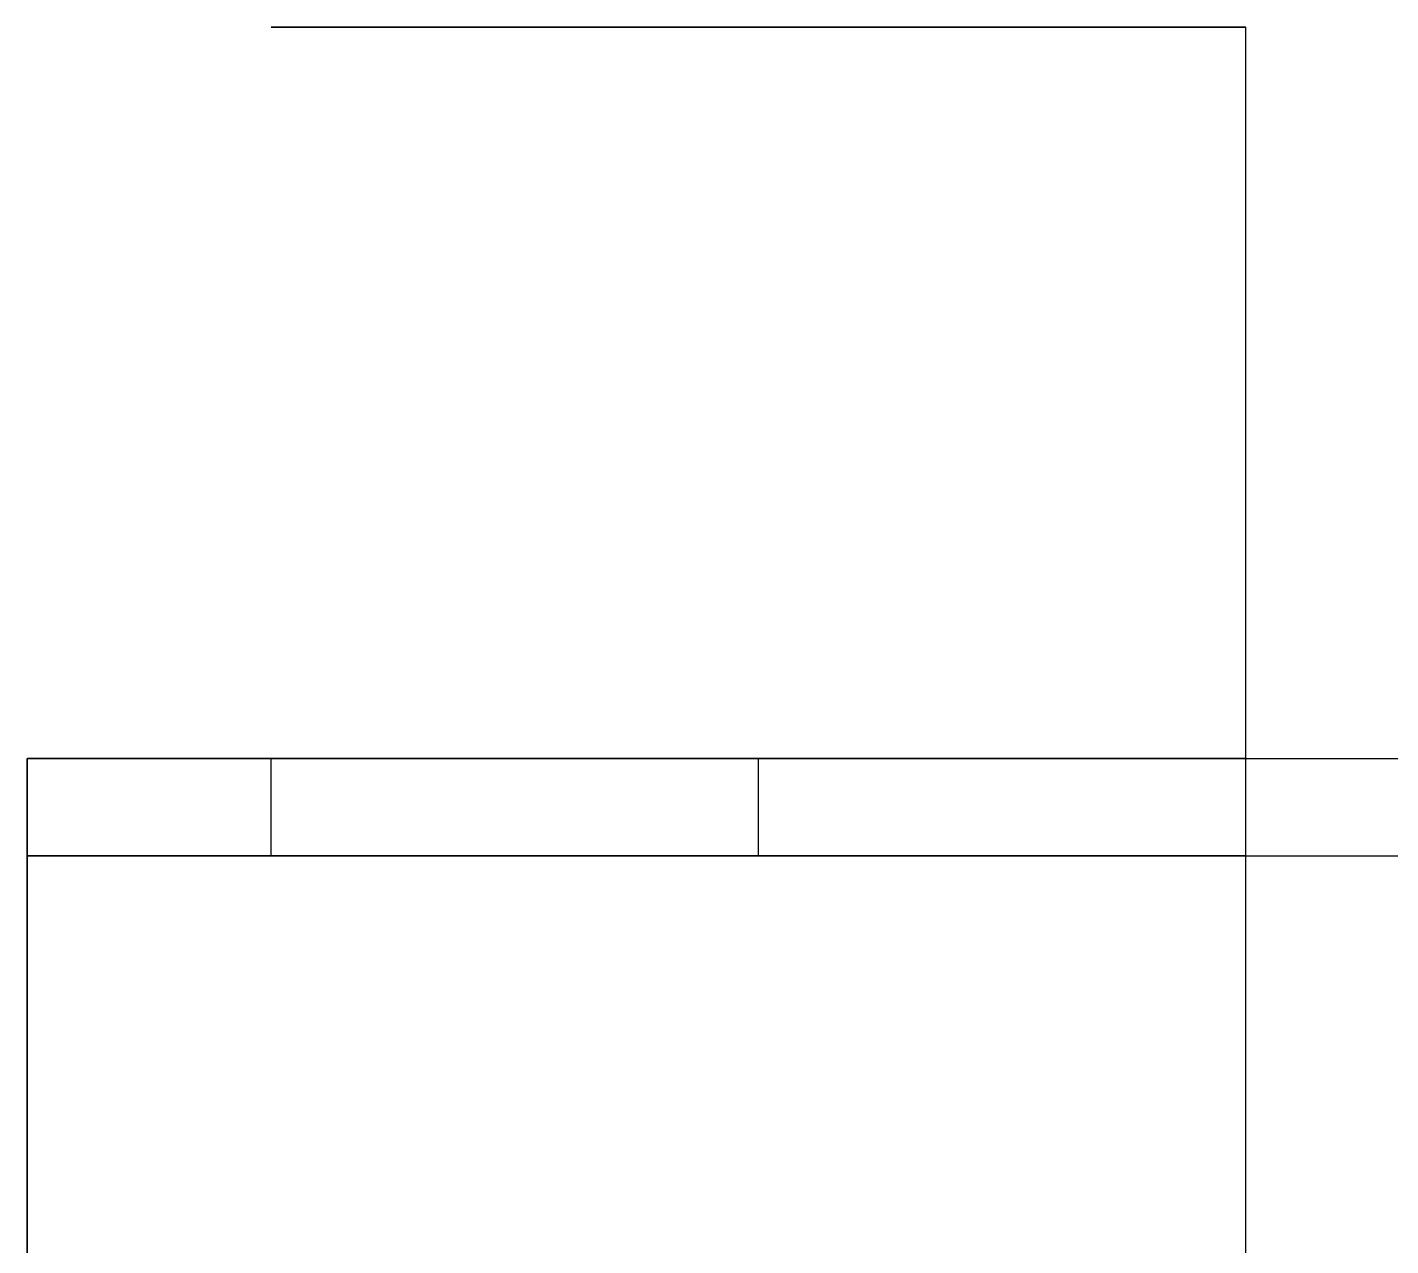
# Model space of a CAD drawing. Header units: millimetres. Extents: x 420 to 781, y -50 to 250.
# Drawn here: x 420 to 447.97, y 225 to 250 of the extents above; entities that cross this region are included whole.
import ezdxf

# ---------------------------------------------------------------- set-up
doc = ezdxf.new("R2010")
doc.units = ezdxf.units.MM
doc.header["$MEASUREMENT"] = 0
doc.layers.add('Default', color=178, linetype='Continuous', true_color=0x000000)

msp = doc.modelspace()

# ---------------------------------------------------------------- linework, layer by layer
at = {"layer": 'Default'}
for p, q in [((425.014, 250, -25.52), (425.002, 250, -25.174)), ((425.002, 250, -25.174), (425.002, 250, -24.826)), ((425.002, 250, -24.826), (425.014, 250, -24.48)), ((425.038, 250, -25.867), (425.014, 250, -25.52)), ((425.014, 250, -24.48), (425.038, 250, -24.133)), ((425.074, 250, -26.212), (425.038, 250, -25.867)), ((425.038, 250, -24.133), (425.074, 250, -23.788)), ((425.122, 250, -26.556), (425.074, 250, -26.212)), ((425.074, 250, -23.788), (425.122, 250, -23.444)), ((425.182, 250, -26.898), (425.122, 250, -26.556)), ((425.122, 250, -23.444), (425.182, 250, -23.102)), ((425.253, 250, -27.237), (425.182, 250, -26.898)), ((425.182, 250, -23.102), (425.253, 250, -22.763)), ((425.337, 250, -27.574), (425.253, 250, -27.237)), ((425.253, 250, -22.763), (425.337, 250, -22.426)), ((425.432, 250, -27.908), (425.337, 250, -27.574)), ((425.337, 250, -22.426), (425.432, 250, -22.092)), ((425.539, 250, -28.238), (425.432, 250, -27.908)), ((425.432, 250, -22.092), (425.539, 250, -21.762)), ((425.657, 250, -28.565), (425.539, 250, -28.238)), ((425.539, 250, -21.762), (425.657, 250, -21.435)), ((425.786, 250, -28.887), (425.657, 250, -28.565)), ((425.657, 250, -21.435), (425.786, 250, -21.113)), ((425.927, 250, -29.204), (425.786, 250, -28.887)), ((425.786, 250, -21.113), (425.927, 250, -20.796)), ((426.078, 250, -29.517), (425.927, 250, -29.204)), ((425.927, 250, -20.796), (426.078, 250, -20.483)), ((426.24, 250, -29.824), (426.078, 250, -29.517)), ((426.078, 250, -20.483), (426.24, 250, -20.176)), ((426.413, 250, -30.125), (426.24, 250, -29.824)), ((426.24, 250, -20.176), (426.413, 250, -19.875)), ((426.596, 250, -30.42), (426.413, 250, -30.125)), ((426.413, 250, -19.875), (426.596, 250, -19.58)), ((426.789, 250, -30.708), (426.596, 250, -30.42)), ((426.596, 250, -19.58), (426.789, 250, -19.292)), ((426.992, 250, -30.99), (426.789, 250, -30.708)), ((426.789, 250, -19.292), (426.992, 250, -19.01)), ((427.205, 250, -31.264), (426.992, 250, -30.99)), ((426.992, 250, -19.01), (427.205, 250, -18.736)), ((427.427, 250, -31.531), (427.205, 250, -31.264)), ((427.205, 250, -18.736), (427.427, 250, -18.469)), ((427.658, 250, -31.79), (427.427, 250, -31.531)), ((427.427, 250, -18.469), (427.658, 250, -18.21)), ((427.898, 250, -32.04), (427.658, 250, -31.79)), ((427.658, 250, -18.21), (427.898, 250, -17.96)), ((428.147, 250, -32.283), (427.898, 250, -32.04)), ((427.898, 250, -17.96), (428.147, 250, -17.717)), ((428.404, 250, -32.516), (428.147, 250, -32.283)), ((428.147, 250, -17.717), (428.404, 250, -17.484)), ((428.669, 250, -32.74), (428.404, 250, -32.516)), ((428.404, 250, -17.484), (428.669, 250, -17.26)), ((428.941, 250, -32.955), (428.669, 250, -32.74)), ((428.669, 250, -17.26), (428.941, 250, -17.045)), ((429.221, 250, -33.161), (428.941, 250, -32.955)), ((428.941, 250, -17.045), (429.221, 250, -16.839)), ((429.508, 250, -33.357), (429.221, 250, -33.161)), ((429.221, 250, -16.839), (429.508, 250, -16.643)), ((429.801, 250, -33.542), (429.508, 250, -33.357)), ((429.508, 250, -16.643), (429.801, 250, -16.458)), ((430.101, 250, -33.718), (429.801, 250, -33.542)), ((429.801, 250, -16.458), (430.101, 250, -16.282)), ((430.406, 250, -33.882), (430.101, 250, -33.718)), ((430.101, 250, -16.282), (430.406, 250, -16.118)), ((430.717, 250, -34.036), (430.406, 250, -33.882)), ((430.406, 250, -16.118), (430.717, 250, -15.964)), ((431.033, 250, -34.18), (430.717, 250, -34.036)), ((430.717, 250, -15.964), (431.033, 250, -15.82)), ((431.354, 250, -34.312), (431.033, 250, -34.18)), ((431.033, 250, -15.82), (431.354, 250, -15.688)), ((431.68, 250, -34.433), (431.354, 250, -34.312)), ((431.354, 250, -15.688), (431.68, 250, -15.567)), ((432.009, 250, -34.542), (431.68, 250, -34.433)), ((431.68, 250, -15.567), (432.009, 250, -15.458)), ((432.342, 250, -34.64), (432.009, 250, -34.542)), ((432.009, 250, -15.458), (432.342, 250, -15.36)), ((432.678, 250, -34.727), (432.342, 250, -34.64)), ((432.342, 250, -15.36), (432.678, 250, -15.273)), ((433.017, 250, -34.801), (432.678, 250, -34.727)), ((432.678, 250, -15.273), (433.017, 250, -15.199)), ((433.359, 250, -34.864), (433.017, 250, -34.801)), ((433.017, 250, -15.199), (433.359, 250, -15.136)), ((433.702, 250, -34.915), (433.359, 250, -34.864)), ((433.359, 250, -15.136), (433.702, 250, -15.085)), ((434.047, 250, -34.954), (433.702, 250, -34.915)), ((433.702, 250, -15.085), (434.047, 250, -15.046)), ((434.393, 250, -34.982), (434.047, 250, -34.954)), ((434.047, 250, -15.046), (434.393, 250, -15.018)), ((434.74, 250, -34.997), (434.393, 250, -34.982)), ((434.393, 250, -15.018), (434.74, 250, -15.003)), ((435.087, 250, -35), (434.74, 250, -34.997)), ((434.74, 250, -15.003), (435.087, 250, -15)), ((435.434, 250, -34.991), (435.087, 250, -35)), ((435.087, 250, -15), (435.434, 250, -15.009)), ((435.78, 250, -34.97), (435.434, 250, -34.991)), ((435.434, 250, -15.009), (435.78, 250, -15.03)), ((436.126, 250, -34.936), (435.78, 250, -34.97)), ((435.78, 250, -15.03), (436.126, 250, -15.064)), ((436.47, 250, -34.891), (436.126, 250, -34.936)), ((436.126, 250, -15.064), (436.47, 250, -15.109)), ((436.812, 250, -34.834), (436.47, 250, -34.891)), ((436.47, 250, -15.109), (436.812, 250, -15.166)), ((437.153, 250, -34.766), (436.812, 250, -34.834)), ((436.812, 250, -15.166), (437.153, 250, -15.234)), ((437.49, 250, -34.685), (437.153, 250, -34.766)), ((437.153, 250, -15.234), (437.49, 250, -15.315)), ((437.825, 250, -34.593), (437.49, 250, -34.685)), ((437.49, 250, -15.315), (437.825, 250, -15.407)), ((438.156, 250, -34.489), (437.825, 250, -34.593)), ((437.825, 250, -15.407), (438.156, 250, -15.511)), ((438.484, 250, -34.374), (438.156, 250, -34.489)), ((438.156, 250, -15.511), (438.484, 250, -15.626)), ((438.807, 250, -34.247), (438.484, 250, -34.374)), ((438.484, 250, -15.626), (438.807, 250, -15.753)), ((439.125, 250, -34.109), (438.807, 250, -34.247)), ((438.807, 250, -15.753), (439.125, 250, -15.891)), ((439.439, 250, -33.961), (439.125, 250, -34.109)), ((439.125, 250, -15.891), (439.439, 250, -16.039)), ((439.747, 250, -33.801), (439.439, 250, -33.961)), ((439.439, 250, -16.039), (439.747, 250, -16.199)), ((440.05, 250, -33.631), (439.747, 250, -33.801)), ((439.747, 250, -16.199), (440.05, 250, -16.369)), ((440.347, 250, -33.451), (440.05, 250, -33.631)), ((440.05, 250, -16.369), (440.347, 250, -16.549)), ((440.637, 250, -33.26), (440.347, 250, -33.451)), ((440.347, 250, -16.549), (440.637, 250, -16.74)), ((440.92, 250, -33.059), (440.637, 250, -33.26)), ((440.637, 250, -16.74), (440.92, 250, -16.941)), ((441.196, 250, -32.849), (440.92, 250, -33.059)), ((440.92, 250, -16.941), (441.196, 250, -17.151)), ((441.465, 250, -32.629), (441.196, 250, -32.849)), ((441.196, 250, -17.151), (441.465, 250, -17.371)), ((441.726, 250, -32.4), (441.465, 250, -32.629)), ((441.465, 250, -17.371), (441.726, 250, -17.6)), ((441.978, 250, -32.163), (441.726, 250, -32.4)), ((441.726, 250, -17.6), (441.978, 250, -17.837)), ((442.223, 250, -31.916), (441.978, 250, -32.163)), ((441.978, 250, -17.837), (442.223, 250, -18.084)), ((442.458, 250, -31.661), (442.223, 250, -31.916)), ((442.223, 250, -18.084), (442.458, 250, -18.339)), ((442.685, 250, -31.398), (442.458, 250, -31.661)), ((442.458, 250, -18.339), (442.685, 250, -18.602)), ((442.903, 250, -31.128), (442.685, 250, -31.398)), ((442.685, 250, -18.602), (442.903, 250, -18.872)), ((443.111, 250, -30.85), (442.903, 250, -31.128)), ((442.903, 250, -18.872), (443.111, 250, -19.15)), ((443.309, 250, -30.565), (443.111, 250, -30.85)), ((443.111, 250, -19.15), (443.309, 250, -19.435)), ((443.497, 250, -30.273), (443.309, 250, -30.565)), ((443.309, 250, -19.435), (443.497, 250, -19.727)), ((443.675, 250, -29.975), (443.497, 250, -30.273)), ((443.497, 250, -19.727), (443.675, 250, -20.025)), ((443.842, 250, -29.671), (443.675, 250, -29.975)), ((443.675, 250, -20.025), (443.842, 250, -20.329)), ((443.999, 250, -29.361), (443.842, 250, -29.671)), ((443.842, 250, -20.329), (443.999, 250, -20.639)), ((444.145, 250, -29.046), (443.999, 250, -29.361)), ((443.999, 250, -20.639), (444.145, 250, -20.954)), ((444.28, 250, -28.726), (444.145, 250, -29.046)), ((444.145, 250, -20.954), (444.28, 250, -21.274)), ((444.404, 250, -28.402), (444.28, 250, -28.726)), ((444.28, 250, -21.274), (444.404, 250, -21.598)), ((444.516, 250, -28.074), (444.404, 250, -28.402)), ((444.404, 250, -21.598), (444.516, 250, -21.926)), ((444.617, 250, -27.742), (444.516, 250, -28.074)), ((444.516, 250, -21.926), (444.617, 250, -22.258)), ((444.706, 250, -27.406), (444.617, 250, -27.742)), ((444.617, 250, -22.258), (444.706, 250, -22.594)), ((444.784, 250, -27.068), (444.706, 250, -27.406)), ((444.706, 250, -22.594), (444.784, 250, -22.932)), ((444.85, 250, -26.727), (444.784, 250, -27.068)), ((444.784, 250, -22.932), (444.85, 250, -23.273)), ((444.904, 250, -26.384), (444.85, 250, -26.727)), ((444.85, 250, -23.273), (444.904, 250, -23.616)), ((444.946, 250, -26.04), (444.904, 250, -26.384)), ((444.904, 250, -23.616), (444.946, 250, -23.96)), ((444.976, 250, -25.694), (444.946, 250, -26.04)), ((444.946, 250, -23.96), (444.976, 250, -24.306)), ((444.994, 250, -25.347), (444.976, 250, -25.694)), ((444.976, 250, -24.306), (444.994, 250, -24.653)), ((445, 250, -25), (444.994, 250, -25.347)), ((444.994, 250, -24.653), (445, 250, -25)), ((445, -50, -25), (445, 250, -25)), ((420, 205, -40), (420, 235, -40)), ((420, 235, -40), (510, 235, -40)), ((420, 235, -40), (420, 235, -10)), ((420, 235, -10), (510, 235, -10)), ((420, 235, -10), (420, 205, -10)), ((420, 235, -25), (425, 235, -25)), ((420, 233, -25), (420, 235, -25)), ((420.014, 235, -24.48), (420.002, 235, -24.826)), ((420.002, 235, -24.826), (420.002, 235, -25.174)), ((420.002, 235, -25.174), (420.014, 235, -25.52)), ((420.038, 235, -24.133), (420.014, 235, -24.48)), ((420.014, 235, -25.52), (420.038, 235, -25.867)), ((420.074, 235, -23.788), (420.038, 235, -24.133)), ((420.038, 235, -25.867), (420.074, 235, -26.212)), ((420.122, 235, -23.444), (420.074, 235, -23.788)), ((420.074, 235, -26.212), (420.122, 235, -26.556)), ((420.182, 235, -23.102), (420.122, 235, -23.444)), ((420.122, 235, -26.556), (420.182, 235, -26.898)), ((420.253, 235, -22.763), (420.182, 235, -23.102)), ((420.182, 235, -26.898), (420.253, 235, -27.237)), ((420.337, 235, -22.426), (420.253, 235, -22.763)), ((420.253, 235, -27.237), (420.337, 235, -27.574)), ((420.432, 235, -22.092), (420.337, 235, -22.426)), ((420.337, 235, -27.574), (420.432, 235, -27.908)), ((420.539, 235, -21.762), (420.432, 235, -22.092)), ((420.432, 235, -27.908), (420.539, 235, -28.238)), ((420.657, 235, -21.435), (420.539, 235, -21.762)), ((420.539, 235, -28.238), (420.657, 235, -28.565)), ((420.786, 235, -21.113), (420.657, 235, -21.435)), ((420.657, 235, -28.565), (420.786, 235, -28.887)), ((420.927, 235, -20.796), (420.786, 235, -21.113)), ((420.786, 235, -28.887), (420.927, 235, -29.204)), ((421.078, 235, -20.483), (420.927, 235, -20.796)), ((420.927, 235, -29.204), (421.078, 235, -29.517)), ((421.24, 235, -20.176), (421.078, 235, -20.483)), ((421.078, 235, -29.517), (421.24, 235, -29.824)), ((421.413, 235, -19.875), (421.24, 235, -20.176)), ((421.24, 235, -29.824), (421.413, 235, -30.125)), ((421.596, 235, -19.58), (421.413, 235, -19.875)), ((421.413, 235, -30.125), (421.596, 235, -30.42)), ((421.789, 235, -19.292), (421.596, 235, -19.58)), ((421.596, 235, -30.42), (421.789, 235, -30.708)), ((421.992, 235, -19.01), (421.789, 235, -19.292)), ((421.789, 235, -30.708), (421.992, 235, -30.99)), ((422.205, 235, -18.736), (421.992, 235, -19.01)), ((421.992, 235, -30.99), (422.205, 235, -31.264)), ((422.427, 235, -18.469), (422.205, 235, -18.736)), ((422.205, 235, -31.264), (422.427, 235, -31.531)), ((422.658, 235, -18.21), (422.427, 235, -18.469)), ((422.427, 235, -31.531), (422.658, 235, -31.79)), ((422.898, 235, -17.96), (422.658, 235, -18.21)), ((422.658, 235, -31.79), (422.898, 235, -32.04)), ((423.147, 235, -17.717), (422.898, 235, -17.96)), ((422.898, 235, -32.04), (423.147, 235, -32.283)), ((423.404, 235, -17.484), (423.147, 235, -17.717)), ((423.147, 235, -32.283), (423.404, 235, -32.516)), ((423.669, 235, -17.26), (423.404, 235, -17.484)), ((423.404, 235, -32.516), (423.669, 235, -32.74)), ((423.941, 235, -17.045), (423.669, 235, -17.26)), ((423.669, 235, -32.74), (423.941, 235, -32.955)), ((424.221, 235, -16.839), (423.941, 235, -17.045)), ((423.941, 235, -32.955), (424.221, 235, -33.161)), ((424.508, 235, -16.643), (424.221, 235, -16.839)), ((424.221, 235, -33.161), (424.508, 235, -33.357)), ((424.801, 235, -16.458), (424.508, 235, -16.643)), ((424.508, 235, -33.357), (424.801, 235, -33.542)), ((425.101, 235, -16.282), (424.801, 235, -16.458)), ((424.801, 235, -33.542), (425.101, 235, -33.718)), ((425, 233, -25), (425, 235, -25)), ((425.014, 235, -24.48), (425.002, 235, -24.826)), ((425.002, 235, -24.826), (425.002, 235, -25.174)), ((425.002, 235, -25.174), (425.014, 235, -25.52)), ((425.038, 235, -24.133), (425.014, 235, -24.48)), ((425.014, 235, -25.52), (425.038, 235, -25.867)), ((425.074, 235, -23.788), (425.038, 235, -24.133)), ((425.038, 235, -25.867), (425.074, 235, -26.212)), ((425.122, 235, -23.444), (425.074, 235, -23.788)), ((425.074, 235, -26.212), (425.122, 235, -26.556)), ((425.406, 235, -16.118), (425.101, 235, -16.282)), ((425.101, 235, -33.718), (425.406, 235, -33.882)), ((425.182, 235, -23.102), (425.122, 235, -23.444)), ((425.122, 235, -26.556), (425.182, 235, -26.898)), ((425.253, 235, -22.763), (425.182, 235, -23.102)), ((425.182, 235, -26.898), (425.253, 235, -27.237)), ((425.337, 235, -22.426), (425.253, 235, -22.763)), ((425.253, 235, -27.237), (425.337, 235, -27.574)), ((425.432, 235, -22.092), (425.337, 235, -22.426)), ((425.337, 235, -27.574), (425.432, 235, -27.908)), ((425.717, 235, -15.964), (425.406, 235, -16.118)), ((425.406, 235, -33.882), (425.717, 235, -34.036)), ((425.539, 235, -21.762), (425.432, 235, -22.092)), ((425.432, 235, -27.908), (425.539, 235, -28.238)), ((425.657, 235, -21.435), (425.539, 235, -21.762)), ((425.539, 235, -28.238), (425.657, 235, -28.565)), ((425.786, 235, -21.113), (425.657, 235, -21.435)), ((425.657, 235, -28.565), (425.786, 235, -28.887)), ((426.033, 235, -15.82), (425.717, 235, -15.964)), ((425.717, 235, -34.036), (426.033, 235, -34.18)), ((425.927, 235, -20.796), (425.786, 235, -21.113)), ((425.786, 235, -28.887), (425.927, 235, -29.204)), ((426.078, 235, -20.483), (425.927, 235, -20.796)), ((425.927, 235, -29.204), (426.078, 235, -29.517)), ((426.354, 235, -15.688), (426.033, 235, -15.82)), ((426.033, 235, -34.18), (426.354, 235, -34.312)), ((426.24, 235, -20.176), (426.078, 235, -20.483)), ((426.078, 235, -29.517), (426.24, 235, -29.824)), ((426.413, 235, -19.875), (426.24, 235, -20.176)), ((426.24, 235, -29.824), (426.413, 235, -30.125)), ((426.68, 235, -15.567), (426.354, 235, -15.688)), ((426.354, 235, -34.312), (426.68, 235, -34.433)), ((426.596, 235, -19.58), (426.413, 235, -19.875)), ((426.413, 235, -30.125), (426.596, 235, -30.42)), ((426.789, 235, -19.292), (426.596, 235, -19.58)), ((426.596, 235, -30.42), (426.789, 235, -30.708)), ((427.009, 235, -15.458), (426.68, 235, -15.567)), ((426.68, 235, -34.433), (427.009, 235, -34.542)), ((426.992, 235, -19.01), (426.789, 235, -19.292)), ((426.789, 235, -30.708), (426.992, 235, -30.99)), ((427.205, 235, -18.736), (426.992, 235, -19.01)), ((426.992, 235, -30.99), (427.205, 235, -31.264)), ((427.342, 235, -15.36), (427.009, 235, -15.458)), ((427.009, 235, -34.542), (427.342, 235, -34.64)), ((427.427, 235, -18.469), (427.205, 235, -18.736)), ((427.205, 235, -31.264), (427.427, 235, -31.531)), ((427.678, 235, -15.273), (427.342, 235, -15.36)), ((427.342, 235, -34.64), (427.678, 235, -34.727)), ((427.658, 235, -18.21), (427.427, 235, -18.469)), ((427.427, 235, -31.531), (427.658, 235, -31.79)), ((427.898, 235, -17.96), (427.658, 235, -18.21)), ((427.658, 235, -31.79), (427.898, 235, -32.04)), ((428.017, 235, -15.199), (427.678, 235, -15.273)), ((427.678, 235, -34.727), (428.017, 235, -34.801)), ((428.147, 235, -17.717), (427.898, 235, -17.96)), ((427.898, 235, -32.04), (428.147, 235, -32.283)), ((428.359, 235, -15.136), (428.017, 235, -15.199)), ((428.017, 235, -34.801), (428.359, 235, -34.864)), ((428.404, 235, -17.484), (428.147, 235, -17.717)), ((428.147, 235, -32.283), (428.404, 235, -32.516)), ((428.702, 235, -15.085), (428.359, 235, -15.136)), ((428.359, 235, -34.864), (428.702, 235, -34.915)), ((428.669, 235, -17.26), (428.404, 235, -17.484)), ((428.404, 235, -32.516), (428.669, 235, -32.74)), ((428.941, 235, -17.045), (428.669, 235, -17.26)), ((428.669, 235, -32.74), (428.941, 235, -32.955)), ((429.047, 235, -15.046), (428.702, 235, -15.085)), ((428.702, 235, -34.915), (429.047, 235, -34.954)), ((429.221, 235, -16.839), (428.941, 235, -17.045)), ((428.941, 235, -32.955), (429.221, 235, -33.161)), ((429.393, 235, -15.018), (429.047, 235, -15.046)), ((429.047, 235, -34.954), (429.393, 235, -34.982)), ((429.508, 235, -16.643), (429.221, 235, -16.839)), ((429.221, 235, -33.161), (429.508, 235, -33.357)), ((429.74, 235, -15.003), (429.393, 235, -15.018)), ((429.393, 235, -34.982), (429.74, 235, -34.997)), ((429.801, 235, -16.458), (429.508, 235, -16.643)), ((429.508, 235, -33.357), (429.801, 235, -33.542)), ((430.087, 235, -15), (429.74, 235, -15.003)), ((429.74, 235, -34.997), (430.087, 235, -35)), ((430.101, 235, -16.282), (429.801, 235, -16.458)), ((429.801, 235, -33.542), (430.101, 235, -33.718)), ((430.434, 235, -15.009), (430.087, 235, -15)), ((430.087, 235, -35), (430.434, 235, -34.991)), ((430.406, 235, -16.118), (430.101, 235, -16.282)), ((430.101, 235, -33.718), (430.406, 235, -33.882)), ((430.717, 235, -15.964), (430.406, 235, -16.118)), ((430.406, 235, -33.882), (430.717, 235, -34.036)), ((430.78, 235, -15.03), (430.434, 235, -15.009)), ((430.434, 235, -34.991), (430.78, 235, -34.97)), ((431.033, 235, -15.82), (430.717, 235, -15.964)), ((430.717, 235, -34.036), (431.033, 235, -34.18)), ((431.126, 235, -15.064), (430.78, 235, -15.03)), ((430.78, 235, -34.97), (431.126, 235, -34.936)), ((431.354, 235, -15.688), (431.033, 235, -15.82)), ((431.033, 235, -34.18), (431.354, 235, -34.312)), ((431.47, 235, -15.109), (431.126, 235, -15.064)), ((431.126, 235, -34.936), (431.47, 235, -34.891)), ((431.68, 235, -15.567), (431.354, 235, -15.688)), ((431.354, 235, -34.312), (431.68, 235, -34.433)), ((431.812, 235, -15.166), (431.47, 235, -15.109)), ((431.47, 235, -34.891), (431.812, 235, -34.834)), ((432.009, 235, -15.458), (431.68, 235, -15.567)), ((431.68, 235, -34.433), (432.009, 235, -34.542)), ((432.153, 235, -15.234), (431.812, 235, -15.166)), ((431.812, 235, -34.834), (432.153, 235, -34.766)), ((432.342, 235, -15.36), (432.009, 235, -15.458)), ((432.009, 235, -34.542), (432.342, 235, -34.64)), ((432.49, 235, -15.315), (432.153, 235, -15.234)), ((432.153, 235, -34.766), (432.49, 235, -34.685)), ((432.678, 235, -15.273), (432.342, 235, -15.36)), ((432.342, 235, -34.64), (432.678, 235, -34.727)), ((432.825, 235, -15.407), (432.49, 235, -15.315)), ((432.49, 235, -34.685), (432.825, 235, -34.593)), ((433.017, 235, -15.199), (432.678, 235, -15.273)), ((432.678, 235, -34.727), (433.017, 235, -34.801)), ((433.156, 235, -15.511), (432.825, 235, -15.407)), ((432.825, 235, -34.593), (433.156, 235, -34.489)), ((433.359, 235, -15.136), (433.017, 235, -15.199)), ((433.017, 235, -34.801), (433.359, 235, -34.864)), ((433.484, 235, -15.626), (433.156, 235, -15.511)), ((433.156, 235, -34.489), (433.484, 235, -34.374)), ((433.702, 235, -15.085), (433.359, 235, -15.136)), ((433.359, 235, -34.864), (433.702, 235, -34.915)), ((433.807, 235, -15.753), (433.484, 235, -15.626)), ((433.484, 235, -34.374), (433.807, 235, -34.247)), ((434.047, 235, -15.046), (433.702, 235, -15.085)), ((433.702, 235, -34.915), (434.047, 235, -34.954)), ((434.125, 235, -15.891), (433.807, 235, -15.753)), ((433.807, 235, -34.247), (434.125, 235, -34.109)), ((434.393, 235, -15.018), (434.047, 235, -15.046)), ((434.047, 235, -34.954), (434.393, 235, -34.982)), ((434.439, 235, -16.039), (434.125, 235, -15.891)), ((434.125, 235, -34.109), (434.439, 235, -33.961)), ((434.74, 235, -15.003), (434.393, 235, -15.018)), ((434.393, 235, -34.982), (434.74, 235, -34.997)), ((434.747, 235, -16.199), (434.439, 235, -16.039)), ((434.439, 235, -33.961), (434.747, 235, -33.801)), ((435.087, 235, -15), (434.74, 235, -15.003)), ((434.74, 235, -34.997), (435.087, 235, -35)), ((435.05, 235, -16.369), (434.747, 235, -16.199)), ((434.747, 235, -33.801), (435.05, 235, -33.631)), ((435, 233, -35), (435, 235, -35)), ((435, 233, -15), (435, 235, -15)), ((435.347, 235, -16.549), (435.05, 235, -16.369)), ((435.05, 235, -33.631), (435.347, 235, -33.451)), ((435.434, 235, -15.009), (435.087, 235, -15)), ((435.087, 235, -35), (435.434, 235, -34.991)), ((435.637, 235, -16.74), (435.347, 235, -16.549)), ((435.347, 235, -33.451), (435.637, 235, -33.26)), ((435.78, 235, -15.03), (435.434, 235, -15.009)), ((435.434, 235, -34.991), (435.78, 235, -34.97)), ((435.92, 235, -16.941), (435.637, 235, -16.74)), ((435.637, 235, -33.26), (435.92, 235, -33.059)), ((436.126, 235, -15.064), (435.78, 235, -15.03)), ((435.78, 235, -34.97), (436.126, 235, -34.936)), ((436.196, 235, -17.151), (435.92, 235, -16.941)), ((435.92, 235, -33.059), (436.196, 235, -32.849)), ((436.47, 235, -15.109), (436.126, 235, -15.064)), ((436.126, 235, -34.936), (436.47, 235, -34.891)), ((436.465, 235, -17.371), (436.196, 235, -17.151)), ((436.196, 235, -32.849), (436.465, 235, -32.629)), ((436.726, 235, -17.6), (436.465, 235, -17.371)), ((436.465, 235, -32.629), (436.726, 235, -32.4)), ((436.812, 235, -15.166), (436.47, 235, -15.109)), ((436.47, 235, -34.891), (436.812, 235, -34.834)), ((436.978, 235, -17.837), (436.726, 235, -17.6)), ((436.726, 235, -32.4), (436.978, 235, -32.163)), ((437.153, 235, -15.234), (436.812, 235, -15.166)), ((436.812, 235, -34.834), (437.153, 235, -34.766)), ((437.223, 235, -18.084), (436.978, 235, -17.837)), ((436.978, 235, -32.163), (437.223, 235, -31.916)), ((437.49, 235, -15.315), (437.153, 235, -15.234)), ((437.153, 235, -34.766), (437.49, 235, -34.685)), ((437.458, 235, -18.339), (437.223, 235, -18.084)), ((437.223, 235, -31.916), (437.458, 235, -31.661)), ((437.685, 235, -18.602), (437.458, 235, -18.339)), ((437.458, 235, -31.661), (437.685, 235, -31.398)), ((437.825, 235, -15.407), (437.49, 235, -15.315)), ((437.49, 235, -34.685), (437.825, 235, -34.593)), ((437.903, 235, -18.872), (437.685, 235, -18.602)), ((437.685, 235, -31.398), (437.903, 235, -31.128)), ((438.156, 235, -15.511), (437.825, 235, -15.407)), ((437.825, 235, -34.593), (438.156, 235, -34.489)), ((438.111, 235, -19.15), (437.903, 235, -18.872)), ((437.903, 235, -31.128), (438.111, 235, -30.85)), ((438.309, 235, -19.435), (438.111, 235, -19.15)), ((438.111, 235, -30.85), (438.309, 235, -30.565)), ((438.484, 235, -15.626), (438.156, 235, -15.511)), ((438.156, 235, -34.489), (438.484, 235, -34.374)), ((438.497, 235, -19.727), (438.309, 235, -19.435)), ((438.309, 235, -30.565), (438.497, 235, -30.273)), ((438.807, 235, -15.753), (438.484, 235, -15.626)), ((438.484, 235, -34.374), (438.807, 235, -34.247)), ((438.675, 235, -20.025), (438.497, 235, -19.727)), ((438.497, 235, -30.273), (438.675, 235, -29.975)), ((438.842, 235, -20.329), (438.675, 235, -20.025)), ((438.675, 235, -29.975), (438.842, 235, -29.671)), ((439.125, 235, -15.891), (438.807, 235, -15.753)), ((438.807, 235, -34.247), (439.125, 235, -34.109)), ((438.999, 235, -20.639), (438.842, 235, -20.329)), ((438.842, 235, -29.671), (438.999, 235, -29.361)), ((439.145, 235, -20.954), (438.999, 235, -20.639)), ((438.999, 235, -29.361), (439.145, 235, -29.046)), ((439.439, 235, -16.039), (439.125, 235, -15.891)), ((439.125, 235, -34.109), (439.439, 235, -33.961)), ((439.28, 235, -21.274), (439.145, 235, -20.954)), ((439.145, 235, -29.046), (439.28, 235, -28.726)), ((439.404, 235, -21.598), (439.28, 235, -21.274)), ((439.28, 235, -28.726), (439.404, 235, -28.402)), ((439.516, 235, -21.926), (439.404, 235, -21.598)), ((439.404, 235, -28.402), (439.516, 235, -28.074)), ((439.747, 235, -16.199), (439.439, 235, -16.039)), ((439.439, 235, -33.961), (439.747, 235, -33.801)), ((439.617, 235, -22.258), (439.516, 235, -21.926)), ((439.516, 235, -28.074), (439.617, 235, -27.742)), ((439.706, 235, -22.594), (439.617, 235, -22.258)), ((439.617, 235, -27.742), (439.706, 235, -27.406)), ((439.784, 235, -22.932), (439.706, 235, -22.594)), ((439.706, 235, -27.406), (439.784, 235, -27.068)), ((440.05, 235, -16.369), (439.747, 235, -16.199)), ((439.747, 235, -33.801), (440.05, 235, -33.631)), ((439.85, 235, -23.273), (439.784, 235, -22.932)), ((439.784, 235, -27.068), (439.85, 235, -26.727)), ((439.904, 235, -23.616), (439.85, 235, -23.273)), ((439.85, 235, -26.727), (439.904, 235, -26.384)), ((439.946, 235, -23.96), (439.904, 235, -23.616)), ((439.904, 235, -26.384), (439.946, 235, -26.04)), ((439.976, 235, -24.306), (439.946, 235, -23.96)), ((439.946, 235, -26.04), (439.976, 235, -25.694)), ((439.994, 235, -24.653), (439.976, 235, -24.306)), ((439.976, 235, -25.694), (439.994, 235, -25.347)), ((440, 235, -25), (439.994, 235, -24.653)), ((439.994, 235, -25.347), (440, 235, -25)), ((440.347, 235, -16.549), (440.05, 235, -16.369)), ((440.05, 235, -33.631), (440.347, 235, -33.451)), ((440.637, 235, -16.74), (440.347, 235, -16.549)), ((440.347, 235, -33.451), (440.637, 235, -33.26)), ((440.92, 235, -16.941), (440.637, 235, -16.74)), ((440.637, 235, -33.26), (440.92, 235, -33.059)), ((441.196, 235, -17.151), (440.92, 235, -16.941)), ((440.92, 235, -33.059), (441.196, 235, -32.849)), ((441.465, 235, -17.371), (441.196, 235, -17.151)), ((441.196, 235, -32.849), (441.465, 235, -32.629)), ((441.726, 235, -17.6), (441.465, 235, -17.371)), ((441.465, 235, -32.629), (441.726, 235, -32.4)), ((441.978, 235, -17.837), (441.726, 235, -17.6)), ((441.726, 235, -32.4), (441.978, 235, -32.163)), ((442.223, 235, -18.084), (441.978, 235, -17.837)), ((441.978, 235, -32.163), (442.223, 235, -31.916)), ((442.458, 235, -18.339), (442.223, 235, -18.084)), ((442.223, 235, -31.916), (442.458, 235, -31.661)), ((442.685, 235, -18.602), (442.458, 235, -18.339)), ((442.458, 235, -31.661), (442.685, 235, -31.398)), ((442.903, 235, -18.872), (442.685, 235, -18.602)), ((442.685, 235, -31.398), (442.903, 235, -31.128)), ((443.111, 235, -19.15), (442.903, 235, -18.872)), ((442.903, 235, -31.128), (443.111, 235, -30.85)), ((443.309, 235, -19.435), (443.111, 235, -19.15)), ((443.111, 235, -30.85), (443.309, 235, -30.565)), ((443.497, 235, -19.727), (443.309, 235, -19.435)), ((443.309, 235, -30.565), (443.497, 235, -30.273)), ((443.675, 235, -20.025), (443.497, 235, -19.727)), ((443.497, 235, -30.273), (443.675, 235, -29.975)), ((443.842, 235, -20.329), (443.675, 235, -20.025)), ((443.675, 235, -29.975), (443.842, 235, -29.671)), ((443.999, 235, -20.639), (443.842, 235, -20.329)), ((443.842, 235, -29.671), (443.999, 235, -29.361)), ((444.145, 235, -20.954), (443.999, 235, -20.639)), ((443.999, 235, -29.361), (444.145, 235, -29.046)), ((444.28, 235, -21.274), (444.145, 235, -20.954)), ((444.145, 235, -29.046), (444.28, 235, -28.726)), ((444.404, 235, -21.598), (444.28, 235, -21.274)), ((444.28, 235, -28.726), (444.404, 235, -28.402)), ((444.516, 235, -21.926), (444.404, 235, -21.598)), ((444.404, 235, -28.402), (444.516, 235, -28.074)), ((444.617, 235, -22.258), (444.516, 235, -21.926)), ((444.516, 235, -28.074), (444.617, 235, -27.742)), ((444.706, 235, -22.594), (444.617, 235, -22.258)), ((444.617, 235, -27.742), (444.706, 235, -27.406)), ((444.784, 235, -22.932), (444.706, 235, -22.594)), ((444.706, 235, -27.406), (444.784, 235, -27.068)), ((444.85, 235, -23.273), (444.784, 235, -22.932)), ((444.784, 235, -27.068), (444.85, 235, -26.727)), ((444.904, 235, -23.616), (444.85, 235, -23.273)), ((444.85, 235, -26.727), (444.904, 235, -26.384)), ((444.946, 235, -23.96), (444.904, 235, -23.616)), ((444.904, 235, -26.384), (444.946, 235, -26.04)), ((444.976, 235, -24.306), (444.946, 235, -23.96)), ((444.946, 235, -26.04), (444.976, 235, -25.694)), ((444.994, 235, -24.653), (444.976, 235, -24.306)), ((444.976, 235, -25.694), (444.994, 235, -25.347)), ((445, 235, -25), (444.994, 235, -24.653)), ((444.994, 235, -25.347), (445, 235, -25)), ((445, 233, -25), (445, 235, -25)), ((445, 235, -25), (510, 235, -25)), ((420, 233, -12), (510, 233, -12)), ((420, 233, -38), (510, 233, -38)), ((420, 233, -12), (420, 207, -12)), ((420, 207, -38), (420, 233, -38)), ((420, 233, -38), (420, 233, -12)), ((420, 233, -25), (425, 233, -25)), ((420.014, 233, -24.48), (420.002, 233, -24.826)), ((420.002, 233, -24.826), (420.002, 233, -25.174)), ((420.002, 233, -25.174), (420.014, 233, -25.52)), ((420.038, 233, -24.133), (420.014, 233, -24.48)), ((420.014, 233, -25.52), (420.038, 233, -25.867)), ((420.074, 233, -23.788), (420.038, 233, -24.133)), ((420.038, 233, -25.867), (420.074, 233, -26.212)), ((420.122, 233, -23.444), (420.074, 233, -23.788)), ((420.074, 233, -26.212), (420.122, 233, -26.556)), ((420.182, 233, -23.102), (420.122, 233, -23.444)), ((420.122, 233, -26.556), (420.182, 233, -26.898)), ((420.253, 233, -22.763), (420.182, 233, -23.102)), ((420.182, 233, -26.898), (420.253, 233, -27.237)), ((420.337, 233, -22.426), (420.253, 233, -22.763)), ((420.253, 233, -27.237), (420.337, 233, -27.574)), ((420.432, 233, -22.092), (420.337, 233, -22.426)), ((420.337, 233, -27.574), (420.432, 233, -27.908)), ((420.539, 233, -21.762), (420.432, 233, -22.092)), ((420.432, 233, -27.908), (420.539, 233, -28.238)), ((420.657, 233, -21.435), (420.539, 233, -21.762)), ((420.539, 233, -28.238), (420.657, 233, -28.565)), ((420.786, 233, -21.113), (420.657, 233, -21.435)), ((420.657, 233, -28.565), (420.786, 233, -28.887)), ((420.927, 233, -20.796), (420.786, 233, -21.113)), ((420.786, 233, -28.887), (420.927, 233, -29.204)), ((421.078, 233, -20.483), (420.927, 233, -20.796)), ((420.927, 233, -29.204), (421.078, 233, -29.517)), ((421.24, 233, -20.176), (421.078, 233, -20.483)), ((421.078, 233, -29.517), (421.24, 233, -29.824)), ((421.413, 233, -19.875), (421.24, 233, -20.176)), ((421.24, 233, -29.824), (421.413, 233, -30.125)), ((421.596, 233, -19.58), (421.413, 233, -19.875)), ((421.413, 233, -30.125), (421.596, 233, -30.42)), ((421.789, 233, -19.292), (421.596, 233, -19.58)), ((421.596, 233, -30.42), (421.789, 233, -30.708)), ((421.992, 233, -19.01), (421.789, 233, -19.292)), ((421.789, 233, -30.708), (421.992, 233, -30.99)), ((422.205, 233, -18.736), (421.992, 233, -19.01)), ((421.992, 233, -30.99), (422.205, 233, -31.264)), ((422.427, 233, -18.469), (422.205, 233, -18.736)), ((422.205, 233, -31.264), (422.427, 233, -31.531)), ((422.658, 233, -18.21), (422.427, 233, -18.469)), ((422.427, 233, -31.531), (422.658, 233, -31.79)), ((422.898, 233, -17.96), (422.658, 233, -18.21)), ((422.658, 233, -31.79), (422.898, 233, -32.04)), ((423.147, 233, -17.717), (422.898, 233, -17.96)), ((422.898, 233, -32.04), (423.147, 233, -32.283)), ((423.404, 233, -17.484), (423.147, 233, -17.717)), ((423.147, 233, -32.283), (423.404, 233, -32.516)), ((423.669, 233, -17.26), (423.404, 233, -17.484)), ((423.404, 233, -32.516), (423.669, 233, -32.74)), ((423.941, 233, -17.045), (423.669, 233, -17.26)), ((423.669, 233, -32.74), (423.941, 233, -32.955)), ((424.221, 233, -16.839), (423.941, 233, -17.045)), ((423.941, 233, -32.955), (424.221, 233, -33.161)), ((424.508, 233, -16.643), (424.221, 233, -16.839)), ((424.221, 233, -33.161), (424.508, 233, -33.357)), ((424.801, 233, -16.458), (424.508, 233, -16.643)), ((424.508, 233, -33.357), (424.801, 233, -33.542)), ((425.101, 233, -16.282), (424.801, 233, -16.458)), ((424.801, 233, -33.542), (425.101, 233, -33.718)), ((425.014, 233, -24.48), (425.002, 233, -24.826)), ((425.002, 233, -24.826), (425.002, 233, -25.174)), ((425.002, 233, -25.174), (425.014, 233, -25.52)), ((425.038, 233, -24.133), (425.014, 233, -24.48)), ((425.014, 233, -25.52), (425.038, 233, -25.867)), ((425.074, 233, -23.788), (425.038, 233, -24.133)), ((425.038, 233, -25.867), (425.074, 233, -26.212)), ((425.122, 233, -23.444), (425.074, 233, -23.788)), ((425.074, 233, -26.212), (425.122, 233, -26.556)), ((425.406, 233, -16.118), (425.101, 233, -16.282)), ((425.101, 233, -33.718), (425.406, 233, -33.882)), ((425.182, 233, -23.102), (425.122, 233, -23.444)), ((425.122, 233, -26.556), (425.182, 233, -26.898)), ((425.253, 233, -22.763), (425.182, 233, -23.102)), ((425.182, 233, -26.898), (425.253, 233, -27.237)), ((425.337, 233, -22.426), (425.253, 233, -22.763)), ((425.253, 233, -27.237), (425.337, 233, -27.574)), ((425.432, 233, -22.092), (425.337, 233, -22.426)), ((425.337, 233, -27.574), (425.432, 233, -27.908)), ((425.717, 233, -15.964), (425.406, 233, -16.118)), ((425.406, 233, -33.882), (425.717, 233, -34.036)), ((425.539, 233, -21.762), (425.432, 233, -22.092)), ((425.432, 233, -27.908), (425.539, 233, -28.238)), ((425.657, 233, -21.435), (425.539, 233, -21.762)), ((425.539, 233, -28.238), (425.657, 233, -28.565)), ((425.786, 233, -21.113), (425.657, 233, -21.435)), ((425.657, 233, -28.565), (425.786, 233, -28.887)), ((426.033, 233, -15.82), (425.717, 233, -15.964)), ((425.717, 233, -34.036), (426.033, 233, -34.18)), ((425.927, 233, -20.796), (425.786, 233, -21.113)), ((425.786, 233, -28.887), (425.927, 233, -29.204)), ((426.078, 233, -20.483), (425.927, 233, -20.796)), ((425.927, 233, -29.204), (426.078, 233, -29.517)), ((426.354, 233, -15.688), (426.033, 233, -15.82)), ((426.033, 233, -34.18), (426.354, 233, -34.312)), ((426.24, 233, -20.176), (426.078, 233, -20.483)), ((426.078, 233, -29.517), (426.24, 233, -29.824)), ((426.413, 233, -19.875), (426.24, 233, -20.176)), ((426.24, 233, -29.824), (426.413, 233, -30.125)), ((426.68, 233, -15.567), (426.354, 233, -15.688)), ((426.354, 233, -34.312), (426.68, 233, -34.433)), ((426.596, 233, -19.58), (426.413, 233, -19.875)), ((426.413, 233, -30.125), (426.596, 233, -30.42)), ((426.789, 233, -19.292), (426.596, 233, -19.58)), ((426.596, 233, -30.42), (426.789, 233, -30.708)), ((427.009, 233, -15.458), (426.68, 233, -15.567)), ((426.68, 233, -34.433), (427.009, 233, -34.542)), ((426.992, 233, -19.01), (426.789, 233, -19.292)), ((426.789, 233, -30.708), (426.992, 233, -30.99)), ((427.205, 233, -18.736), (426.992, 233, -19.01)), ((426.992, 233, -30.99), (427.205, 233, -31.264)), ((427.342, 233, -15.36), (427.009, 233, -15.458)), ((427.009, 233, -34.542), (427.342, 233, -34.64)), ((427.427, 233, -18.469), (427.205, 233, -18.736)), ((427.205, 233, -31.264), (427.427, 233, -31.531)), ((427.678, 233, -15.273), (427.342, 233, -15.36)), ((427.342, 233, -34.64), (427.678, 233, -34.727)), ((427.658, 233, -18.21), (427.427, 233, -18.469)), ((427.427, 233, -31.531), (427.658, 233, -31.79)), ((427.898, 233, -17.96), (427.658, 233, -18.21)), ((427.658, 233, -31.79), (427.898, 233, -32.04)), ((428.017, 233, -15.199), (427.678, 233, -15.273)), ((427.678, 233, -34.727), (428.017, 233, -34.801)), ((428.147, 233, -17.717), (427.898, 233, -17.96)), ((427.898, 233, -32.04), (428.147, 233, -32.283)), ((428.359, 233, -15.136), (428.017, 233, -15.199)), ((428.017, 233, -34.801), (428.359, 233, -34.864)), ((428.404, 233, -17.484), (428.147, 233, -17.717)), ((428.147, 233, -32.283), (428.404, 233, -32.516)), ((428.702, 233, -15.085), (428.359, 233, -15.136)), ((428.359, 233, -34.864), (428.702, 233, -34.915)), ((428.669, 233, -17.26), (428.404, 233, -17.484)), ((428.404, 233, -32.516), (428.669, 233, -32.74)), ((428.941, 233, -17.045), (428.669, 233, -17.26)), ((428.669, 233, -32.74), (428.941, 233, -32.955)), ((429.047, 233, -15.046), (428.702, 233, -15.085)), ((428.702, 233, -34.915), (429.047, 233, -34.954)), ((429.221, 233, -16.839), (428.941, 233, -17.045)), ((428.941, 233, -32.955), (429.221, 233, -33.161)), ((429.393, 233, -15.018), (429.047, 233, -15.046)), ((429.047, 233, -34.954), (429.393, 233, -34.982)), ((429.508, 233, -16.643), (429.221, 233, -16.839)), ((429.221, 233, -33.161), (429.508, 233, -33.357)), ((429.74, 233, -15.003), (429.393, 233, -15.018)), ((429.393, 233, -34.982), (429.74, 233, -34.997)), ((429.801, 233, -16.458), (429.508, 233, -16.643)), ((429.508, 233, -33.357), (429.801, 233, -33.542)), ((430.087, 233, -15), (429.74, 233, -15.003)), ((429.74, 233, -34.997), (430.087, 233, -35)), ((430.101, 233, -16.282), (429.801, 233, -16.458)), ((429.801, 233, -33.542), (430.101, 233, -33.718)), ((430.434, 233, -15.009), (430.087, 233, -15)), ((430.087, 233, -35), (430.434, 233, -34.991)), ((430.406, 233, -16.118), (430.101, 233, -16.282)), ((430.101, 233, -33.718), (430.406, 233, -33.882)), ((430.717, 233, -15.964), (430.406, 233, -16.118)), ((430.406, 233, -33.882), (430.717, 233, -34.036)), ((430.78, 233, -15.03), (430.434, 233, -15.009)), ((430.434, 233, -34.991), (430.78, 233, -34.97)), ((431.033, 233, -15.82), (430.717, 233, -15.964)), ((430.717, 233, -34.036), (431.033, 233, -34.18)), ((431.126, 233, -15.064), (430.78, 233, -15.03)), ((430.78, 233, -34.97), (431.126, 233, -34.936)), ((431.354, 233, -15.688), (431.033, 233, -15.82)), ((431.033, 233, -34.18), (431.354, 233, -34.312)), ((431.47, 233, -15.109), (431.126, 233, -15.064)), ((431.126, 233, -34.936), (431.47, 233, -34.891)), ((431.68, 233, -15.567), (431.354, 233, -15.688)), ((431.354, 233, -34.312), (431.68, 233, -34.433)), ((431.812, 233, -15.166), (431.47, 233, -15.109)), ((431.47, 233, -34.891), (431.812, 233, -34.834)), ((432.009, 233, -15.458), (431.68, 233, -15.567)), ((431.68, 233, -34.433), (432.009, 233, -34.542)), ((432.153, 233, -15.234), (431.812, 233, -15.166)), ((431.812, 233, -34.834), (432.153, 233, -34.766)), ((432.342, 233, -15.36), (432.009, 233, -15.458)), ((432.009, 233, -34.542), (432.342, 233, -34.64)), ((432.49, 233, -15.315), (432.153, 233, -15.234)), ((432.153, 233, -34.766), (432.49, 233, -34.685)), ((432.678, 233, -15.273), (432.342, 233, -15.36)), ((432.342, 233, -34.64), (432.678, 233, -34.727)), ((432.825, 233, -15.407), (432.49, 233, -15.315)), ((432.49, 233, -34.685), (432.825, 233, -34.593)), ((433.017, 233, -15.199), (432.678, 233, -15.273)), ((432.678, 233, -34.727), (433.017, 233, -34.801)), ((433.156, 233, -15.511), (432.825, 233, -15.407)), ((432.825, 233, -34.593), (433.156, 233, -34.489)), ((433.359, 233, -15.136), (433.017, 233, -15.199)), ((433.017, 233, -34.801), (433.359, 233, -34.864)), ((433.484, 233, -15.626), (433.156, 233, -15.511)), ((433.156, 233, -34.489), (433.484, 233, -34.374)), ((433.702, 233, -15.085), (433.359, 233, -15.136)), ((433.359, 233, -34.864), (433.702, 233, -34.915)), ((433.807, 233, -15.753), (433.484, 233, -15.626)), ((433.484, 233, -34.374), (433.807, 233, -34.247)), ((434.047, 233, -15.046), (433.702, 233, -15.085)), ((433.702, 233, -34.915), (434.047, 233, -34.954)), ((434.125, 233, -15.891), (433.807, 233, -15.753)), ((433.807, 233, -34.247), (434.125, 233, -34.109)), ((434.393, 233, -15.018), (434.047, 233, -15.046)), ((434.047, 233, -34.954), (434.393, 233, -34.982)), ((434.439, 233, -16.039), (434.125, 233, -15.891)), ((434.125, 233, -34.109), (434.439, 233, -33.961)), ((434.74, 233, -15.003), (434.393, 233, -15.018)), ((434.393, 233, -34.982), (434.74, 233, -34.997)), ((434.747, 233, -16.199), (434.439, 233, -16.039)), ((434.439, 233, -33.961), (434.747, 233, -33.801)), ((435.087, 233, -15), (434.74, 233, -15.003)), ((434.74, 233, -34.997), (435.087, 233, -35)), ((435.05, 233, -16.369), (434.747, 233, -16.199)), ((434.747, 233, -33.801), (435.05, 233, -33.631)), ((435.347, 233, -16.549), (435.05, 233, -16.369)), ((435.05, 233, -33.631), (435.347, 233, -33.451)), ((435.434, 233, -15.009), (435.087, 233, -15)), ((435.087, 233, -35), (435.434, 233, -34.991)), ((435.637, 233, -16.74), (435.347, 233, -16.549)), ((435.347, 233, -33.451), (435.637, 233, -33.26)), ((435.78, 233, -15.03), (435.434, 233, -15.009)), ((435.434, 233, -34.991), (435.78, 233, -34.97)), ((435.92, 233, -16.941), (435.637, 233, -16.74)), ((435.637, 233, -33.26), (435.92, 233, -33.059)), ((436.126, 233, -15.064), (435.78, 233, -15.03)), ((435.78, 233, -34.97), (436.126, 233, -34.936)), ((436.196, 233, -17.151), (435.92, 233, -16.941)), ((435.92, 233, -33.059), (436.196, 233, -32.849)), ((436.47, 233, -15.109), (436.126, 233, -15.064)), ((436.126, 233, -34.936), (436.47, 233, -34.891)), ((436.465, 233, -17.371), (436.196, 233, -17.151)), ((436.196, 233, -32.849), (436.465, 233, -32.629)), ((436.726, 233, -17.6), (436.465, 233, -17.371)), ((436.465, 233, -32.629), (436.726, 233, -32.4)), ((436.812, 233, -15.166), (436.47, 233, -15.109)), ((436.47, 233, -34.891), (436.812, 233, -34.834)), ((436.978, 233, -17.837), (436.726, 233, -17.6)), ((436.726, 233, -32.4), (436.978, 233, -32.163)), ((437.153, 233, -15.234), (436.812, 233, -15.166)), ((436.812, 233, -34.834), (437.153, 233, -34.766)), ((437.223, 233, -18.084), (436.978, 233, -17.837)), ((436.978, 233, -32.163), (437.223, 233, -31.916)), ((437.49, 233, -15.315), (437.153, 233, -15.234)), ((437.153, 233, -34.766), (437.49, 233, -34.685)), ((437.458, 233, -18.339), (437.223, 233, -18.084)), ((437.223, 233, -31.916), (437.458, 233, -31.661)), ((437.685, 233, -18.602), (437.458, 233, -18.339)), ((437.458, 233, -31.661), (437.685, 233, -31.398)), ((437.825, 233, -15.407), (437.49, 233, -15.315)), ((437.49, 233, -34.685), (437.825, 233, -34.593)), ((437.903, 233, -18.872), (437.685, 233, -18.602)), ((437.685, 233, -31.398), (437.903, 233, -31.128)), ((438.156, 233, -15.511), (437.825, 233, -15.407)), ((437.825, 233, -34.593), (438.156, 233, -34.489)), ((438.111, 233, -19.15), (437.903, 233, -18.872)), ((437.903, 233, -31.128), (438.111, 233, -30.85)), ((438.309, 233, -19.435), (438.111, 233, -19.15)), ((438.111, 233, -30.85), (438.309, 233, -30.565)), ((438.484, 233, -15.626), (438.156, 233, -15.511)), ((438.156, 233, -34.489), (438.484, 233, -34.374)), ((438.497, 233, -19.727), (438.309, 233, -19.435)), ((438.309, 233, -30.565), (438.497, 233, -30.273)), ((438.807, 233, -15.753), (438.484, 233, -15.626)), ((438.484, 233, -34.374), (438.807, 233, -34.247)), ((438.675, 233, -20.025), (438.497, 233, -19.727)), ((438.497, 233, -30.273), (438.675, 233, -29.975)), ((438.842, 233, -20.329), (438.675, 233, -20.025)), ((438.675, 233, -29.975), (438.842, 233, -29.671)), ((439.125, 233, -15.891), (438.807, 233, -15.753)), ((438.807, 233, -34.247), (439.125, 233, -34.109)), ((438.999, 233, -20.639), (438.842, 233, -20.329)), ((438.842, 233, -29.671), (438.999, 233, -29.361)), ((439.145, 233, -20.954), (438.999, 233, -20.639)), ((438.999, 233, -29.361), (439.145, 233, -29.046)), ((439.439, 233, -16.039), (439.125, 233, -15.891)), ((439.125, 233, -34.109), (439.439, 233, -33.961)), ((439.28, 233, -21.274), (439.145, 233, -20.954)), ((439.145, 233, -29.046), (439.28, 233, -28.726)), ((439.404, 233, -21.598), (439.28, 233, -21.274)), ((439.28, 233, -28.726), (439.404, 233, -28.402)), ((439.516, 233, -21.926), (439.404, 233, -21.598)), ((439.404, 233, -28.402), (439.516, 233, -28.074)), ((439.747, 233, -16.199), (439.439, 233, -16.039)), ((439.439, 233, -33.961), (439.747, 233, -33.801)), ((439.617, 233, -22.258), (439.516, 233, -21.926)), ((439.516, 233, -28.074), (439.617, 233, -27.742)), ((439.706, 233, -22.594), (439.617, 233, -22.258)), ((439.617, 233, -27.742), (439.706, 233, -27.406)), ((439.784, 233, -22.932), (439.706, 233, -22.594)), ((439.706, 233, -27.406), (439.784, 233, -27.068)), ((440.05, 233, -16.369), (439.747, 233, -16.199)), ((439.747, 233, -33.801), (440.05, 233, -33.631)), ((439.85, 233, -23.273), (439.784, 233, -22.932)), ((439.784, 233, -27.068), (439.85, 233, -26.727)), ((439.904, 233, -23.616), (439.85, 233, -23.273)), ((439.85, 233, -26.727), (439.904, 233, -26.384)), ((439.946, 233, -23.96), (439.904, 233, -23.616)), ((439.904, 233, -26.384), (439.946, 233, -26.04)), ((439.976, 233, -24.306), (439.946, 233, -23.96)), ((439.946, 233, -26.04), (439.976, 233, -25.694)), ((439.994, 233, -24.653), (439.976, 233, -24.306)), ((439.976, 233, -25.694), (439.994, 233, -25.347)), ((440, 233, -25), (439.994, 233, -24.653)), ((439.994, 233, -25.347), (440, 233, -25)), ((440.347, 233, -16.549), (440.05, 233, -16.369)), ((440.05, 233, -33.631), (440.347, 233, -33.451)), ((440.637, 233, -16.74), (440.347, 233, -16.549)), ((440.347, 233, -33.451), (440.637, 233, -33.26)), ((440.92, 233, -16.941), (440.637, 233, -16.74)), ((440.637, 233, -33.26), (440.92, 233, -33.059)), ((441.196, 233, -17.151), (440.92, 233, -16.941)), ((440.92, 233, -33.059), (441.196, 233, -32.849)), ((441.465, 233, -17.371), (441.196, 233, -17.151)), ((441.196, 233, -32.849), (441.465, 233, -32.629)), ((441.726, 233, -17.6), (441.465, 233, -17.371)), ((441.465, 233, -32.629), (441.726, 233, -32.4)), ((441.978, 233, -17.837), (441.726, 233, -17.6)), ((441.726, 233, -32.4), (441.978, 233, -32.163)), ((442.223, 233, -18.084), (441.978, 233, -17.837)), ((441.978, 233, -32.163), (442.223, 233, -31.916)), ((442.458, 233, -18.339), (442.223, 233, -18.084)), ((442.223, 233, -31.916), (442.458, 233, -31.661)), ((442.685, 233, -18.602), (442.458, 233, -18.339)), ((442.458, 233, -31.661), (442.685, 233, -31.398)), ((442.903, 233, -18.872), (442.685, 233, -18.602)), ((442.685, 233, -31.398), (442.903, 233, -31.128)), ((443.111, 233, -19.15), (442.903, 233, -18.872)), ((442.903, 233, -31.128), (443.111, 233, -30.85)), ((443.309, 233, -19.435), (443.111, 233, -19.15)), ((443.111, 233, -30.85), (443.309, 233, -30.565)), ((443.497, 233, -19.727), (443.309, 233, -19.435)), ((443.309, 233, -30.565), (443.497, 233, -30.273)), ((443.675, 233, -20.025), (443.497, 233, -19.727)), ((443.497, 233, -30.273), (443.675, 233, -29.975)), ((443.842, 233, -20.329), (443.675, 233, -20.025)), ((443.675, 233, -29.975), (443.842, 233, -29.671)), ((443.999, 233, -20.639), (443.842, 233, -20.329)), ((443.842, 233, -29.671), (443.999, 233, -29.361)), ((444.145, 233, -20.954), (443.999, 233, -20.639)), ((443.999, 233, -29.361), (444.145, 233, -29.046)), ((444.28, 233, -21.274), (444.145, 233, -20.954)), ((444.145, 233, -29.046), (444.28, 233, -28.726)), ((444.404, 233, -21.598), (444.28, 233, -21.274)), ((444.28, 233, -28.726), (444.404, 233, -28.402)), ((444.516, 233, -21.926), (444.404, 233, -21.598)), ((444.404, 233, -28.402), (444.516, 233, -28.074)), ((444.617, 233, -22.258), (444.516, 233, -21.926)), ((444.516, 233, -28.074), (444.617, 233, -27.742)), ((444.706, 233, -22.594), (444.617, 233, -22.258)), ((444.617, 233, -27.742), (444.706, 233, -27.406)), ((444.784, 233, -22.932), (444.706, 233, -22.594)), ((444.706, 233, -27.406), (444.784, 233, -27.068)), ((444.85, 233, -23.273), (444.784, 233, -22.932)), ((444.784, 233, -27.068), (444.85, 233, -26.727)), ((444.904, 233, -23.616), (444.85, 233, -23.273)), ((444.85, 233, -26.727), (444.904, 233, -26.384)), ((444.946, 233, -23.96), (444.904, 233, -23.616)), ((444.904, 233, -26.384), (444.946, 233, -26.04)), ((444.976, 233, -24.306), (444.946, 233, -23.96)), ((444.946, 233, -26.04), (444.976, 233, -25.694)), ((444.994, 233, -24.653), (444.976, 233, -24.306)), ((444.976, 233, -25.694), (444.994, 233, -25.347)), ((445, 233, -25), (444.994, 233, -24.653)), ((444.994, 233, -25.347), (445, 233, -25)), ((445, 233, -25), (510, 233, -25))]:
    msp.add_line(p, q, dxfattribs=at)

doc.saveas('drawing.dxf')
